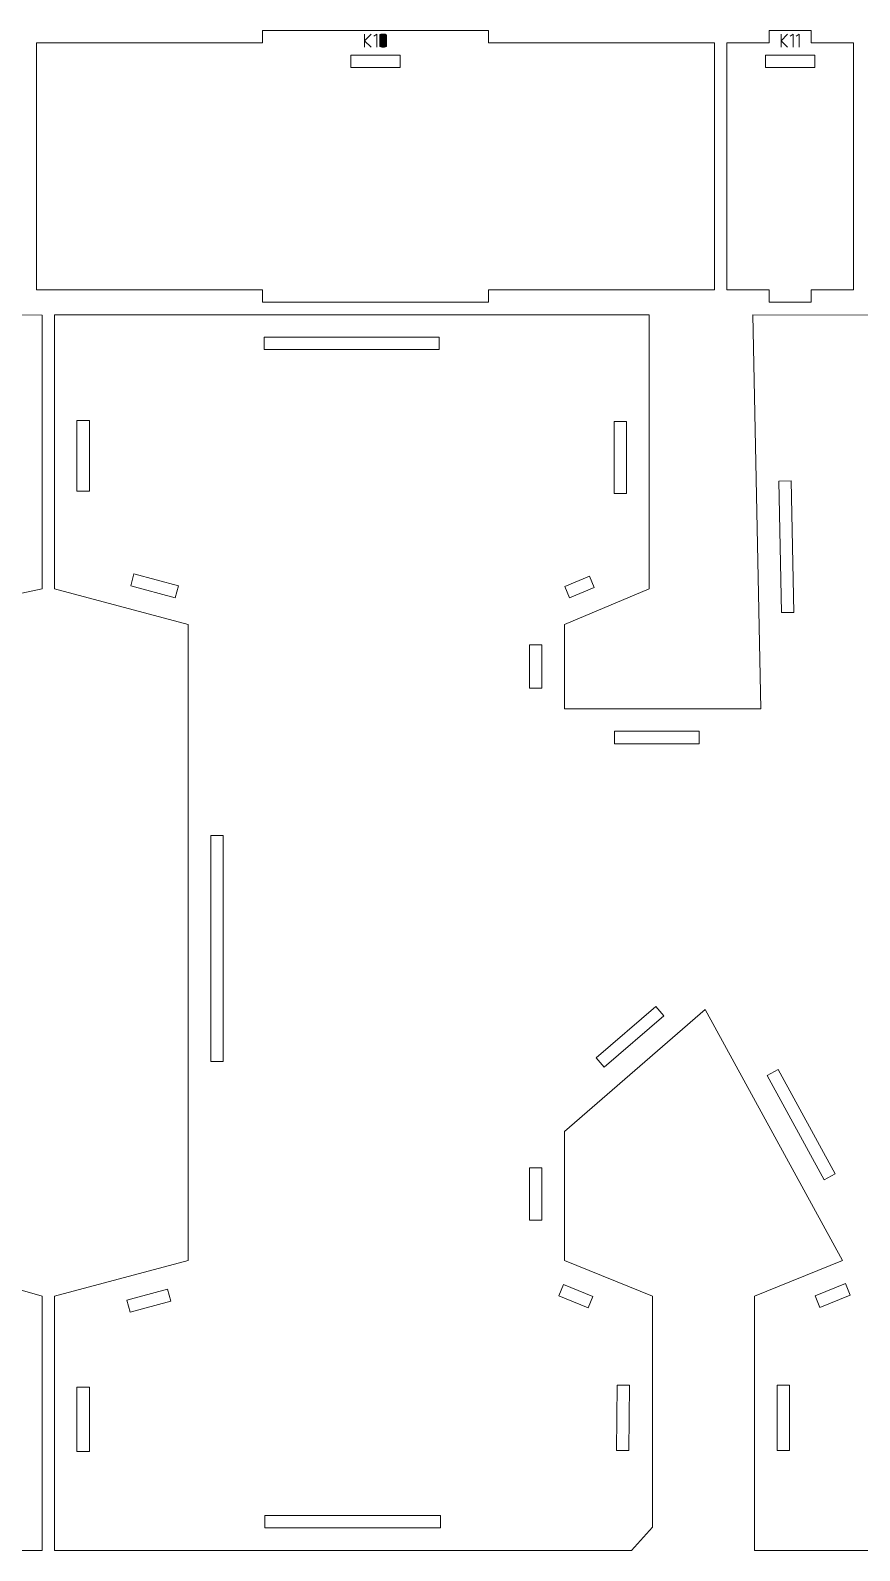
# Model space of a CAD drawing. Header units: centimetres. Extents: x -250 to 250, y -508 to 508.
# Drawn here: x -187.57 to -167.45, y -371.59 to -334.69 of the extents above; entities that cross this region are included whole.
import ezdxf

# ---------------------------------------------------------------- set-up
doc = ezdxf.new("R2010")
doc.units = ezdxf.units.CM
doc.header["$MEASUREMENT"] = 0
doc.layers.add('Capa 1', color=7, linetype='Continuous')

msp = doc.modelspace()

# ---------------------------------------------------------------- hatches: boundary and pattern name
at = {"layer": 'Capa 1', "true_color": 0x3e4095}
h = msp.add_hatch(color=175, dxfattribs=at)
edge = h.paths.add_edge_path()
edge.add_spline(control_points=[(-179.30011, -335.09462), (-179.30011, -335.09462), (-179.45879, -334.94282), (-179.45879, -334.94282), (-179.45879, -334.94282), (-179.45879, -335.09462), (-179.45879, -335.09462), (-179.45879, -335.09462), (-179.45879, -334.77818), (-179.45879, -334.77818), (-179.45879, -334.77818), (-179.45879, -334.94282), (-179.45879, -334.94282), (-179.45879, -334.94282), (-179.30011, -334.77818), (-179.30011, -334.77818), (-179.30011, -334.77818), (-179.45879, -334.94282), (-179.45879, -334.94282), (-179.45879, -334.94282), (-179.30011, -335.09462), (-179.30011, -335.09462)], knot_values=[0, 0, 0, 0, 0.14285714, 0.14285714, 0.14285714, 0.28571429, 0.28571429, 0.28571429, 0.42857143, 0.42857143, 0.42857143, 0.57142857, 0.57142857, 0.57142857, 0.71428571, 0.71428571, 0.71428571, 0.85714286, 0.85714286, 0.85714286, 1, 1, 1, 1], degree=3, periodic=1)
h = msp.add_hatch(color=175, dxfattribs=at)
edge = h.paths.add_edge_path()
edge.add_spline(control_points=[(-179.16253, -334.77772), (-179.16253, -334.77772), (-179.23866, -334.83046), (-179.23866, -334.83046), (-179.23866, -334.83046), (-179.16253, -334.77772), (-179.16253, -334.77772), (-179.16253, -334.77772), (-179.16253, -335.09462), (-179.16253, -335.09462), (-179.16253, -335.09462), (-179.16253, -334.77772), (-179.16253, -334.77772)], knot_values=[0, 0, 0, 0, 0.25, 0.25, 0.25, 0.5, 0.5, 0.5, 0.75, 0.75, 0.75, 1, 1, 1, 1], degree=3, periodic=1)
h = msp.add_hatch(color=175, dxfattribs=at)
edge = h.paths.add_edge_path()
edge.add_spline(control_points=[(-179.0919, -335.07077), (-179.0919, -335.08056), (-179.08403, -335.08698), (-179.06828, -335.09003), (-179.05254, -335.09309), (-179.03289, -335.09462), (-179.00935, -335.09462), (-178.98581, -335.09462), (-178.96616, -335.09309), (-178.95042, -335.09003), (-178.93467, -335.08698), (-178.9268, -335.08056), (-178.9268, -335.07077), (-178.9268, -335.07077), (-178.9268, -334.80249), (-178.9268, -334.80249), (-178.9268, -334.7927), (-178.93467, -334.7862), (-178.95042, -334.78299), (-178.96616, -334.77978), (-178.98581, -334.77818), (-179.00935, -334.77818), (-179.03289, -334.77818), (-179.05254, -334.77978), (-179.06828, -334.78299), (-179.08403, -334.7862), (-179.0919, -334.7927), (-179.0919, -334.80249), (-179.0919, -334.80249), (-179.0919, -335.07077), (-179.0919, -335.07077)], knot_values=[0, 0, 0, 0, 0.1, 0.1, 0.1, 0.2, 0.2, 0.2, 0.3, 0.3, 0.3, 0.4, 0.4, 0.4, 0.5, 0.5, 0.5, 0.6, 0.6, 0.6, 0.7, 0.7, 0.7, 0.8, 0.8, 0.8, 0.9, 0.9, 0.9, 1, 1, 1, 1], degree=3, periodic=1)
h = msp.add_hatch(color=175, dxfattribs=at)
edge = h.paths.add_edge_path()
edge.add_spline(control_points=[(-178.9268, -335.07077), (-178.9268, -335.08056), (-178.93467, -335.08698), (-178.95042, -335.09003), (-178.96616, -335.09309), (-178.98581, -335.09462), (-179.00935, -335.09462), (-179.03289, -335.09462), (-179.05254, -335.09309), (-179.06828, -335.09003), (-179.08403, -335.08698), (-179.0919, -335.08056), (-179.0919, -335.07077), (-179.0919, -335.07077), (-179.0919, -334.80249), (-179.0919, -334.80249), (-179.0919, -334.7927), (-179.08403, -334.7862), (-179.06828, -334.78299), (-179.05254, -334.77978), (-179.03289, -334.77818), (-179.00935, -334.77818), (-178.98581, -334.77818), (-178.96616, -334.77978), (-178.95042, -334.78299), (-178.93467, -334.7862), (-178.9268, -334.7927), (-178.9268, -334.80249), (-178.9268, -334.80249), (-178.9268, -335.07077), (-178.9268, -335.07077)], knot_values=[0, 0, 0, 0, 0.1, 0.1, 0.1, 0.2, 0.2, 0.2, 0.3, 0.3, 0.3, 0.4, 0.4, 0.4, 0.5, 0.5, 0.5, 0.6, 0.6, 0.6, 0.7, 0.7, 0.7, 0.8, 0.8, 0.8, 0.9, 0.9, 0.9, 1, 1, 1, 1], degree=3, periodic=1)
h = msp.add_hatch(color=175, dxfattribs=at)
edge = h.paths.add_edge_path()
edge.add_spline(control_points=[(-169.19787, -335.09462), (-169.19787, -335.09462), (-169.35655, -334.94282), (-169.35655, -334.94282), (-169.35655, -334.94282), (-169.35655, -335.09462), (-169.35655, -335.09462), (-169.35655, -335.09462), (-169.35655, -334.77818), (-169.35655, -334.77818), (-169.35655, -334.77818), (-169.35655, -334.94282), (-169.35655, -334.94282), (-169.35655, -334.94282), (-169.19787, -334.77818), (-169.19787, -334.77818), (-169.19787, -334.77818), (-169.35655, -334.94282), (-169.35655, -334.94282), (-169.35655, -334.94282), (-169.19787, -335.09462), (-169.19787, -335.09462)], knot_values=[0, 0, 0, 0, 0.14285714, 0.14285714, 0.14285714, 0.28571429, 0.28571429, 0.28571429, 0.42857143, 0.42857143, 0.42857143, 0.57142857, 0.57142857, 0.57142857, 0.71428571, 0.71428571, 0.71428571, 0.85714286, 0.85714286, 0.85714286, 1, 1, 1, 1], degree=3, periodic=1)
h = msp.add_hatch(color=175, dxfattribs=at)
edge = h.paths.add_edge_path()
edge.add_spline(control_points=[(-169.06029, -334.77772), (-169.06029, -334.77772), (-169.13642, -334.83046), (-169.13642, -334.83046), (-169.13642, -334.83046), (-169.06029, -334.77772), (-169.06029, -334.77772), (-169.06029, -334.77772), (-169.06029, -335.09462), (-169.06029, -335.09462), (-169.06029, -335.09462), (-169.06029, -334.77772), (-169.06029, -334.77772)], knot_values=[0, 0, 0, 0, 0.25, 0.25, 0.25, 0.5, 0.5, 0.5, 0.75, 0.75, 0.75, 1, 1, 1, 1], degree=3, periodic=1)
h = msp.add_hatch(color=175, dxfattribs=at)
edge = h.paths.add_edge_path()
edge.add_spline(control_points=[(-168.91353, -334.77772), (-168.91353, -334.77772), (-168.98966, -334.83046), (-168.98966, -334.83046), (-168.98966, -334.83046), (-168.91353, -334.77772), (-168.91353, -334.77772), (-168.91353, -334.77772), (-168.91353, -335.09462), (-168.91353, -335.09462), (-168.91353, -335.09462), (-168.91353, -334.77772), (-168.91353, -334.77772)], knot_values=[0, 0, 0, 0, 0.25, 0.25, 0.25, 0.5, 0.5, 0.5, 0.75, 0.75, 0.75, 1, 1, 1, 1], degree=3, periodic=1)

# ---------------------------------------------------------------- linework, layer by layer
at = {"layer": 'Capa 1', "color": 240, "lineweight": 9}
for points, knots in [([(-187.4163, -334.98822), (-187.4163, -334.98822), (-187.4163, -340.98822), (-187.4163, -340.98822), (-187.4163, -340.98822), (-181.93397, -340.98822), (-181.93397, -340.98822), (-181.93397, -340.98822), (-181.93397, -341.28822), (-181.93397, -341.28822), (-181.93397, -341.28822), (-176.45164, -341.28822), (-176.45164, -341.28822), (-176.45164, -341.28822), (-176.45164, -340.98822), (-176.45164, -340.98822), (-176.45164, -340.98822), (-170.9693, -340.98822), (-170.9693, -340.98822), (-170.9693, -340.98822), (-170.9693, -334.98822), (-170.9693, -334.98822), (-170.9693, -334.98822), (-176.45164, -334.98822), (-176.45164, -334.98822), (-176.45164, -334.98822), (-176.45164, -334.68822), (-176.45164, -334.68822), (-176.45164, -334.68822), (-181.93397, -334.68822), (-181.93397, -334.68822), (-181.93397, -334.68822), (-181.93397, -334.98822), (-181.93397, -334.98822), (-181.93397, -334.98822), (-187.4163, -334.98822), (-187.4163, -334.98822)], [0, 0, 0, 0, 0.08333333, 0.08333333, 0.08333333, 0.16666667, 0.16666667, 0.16666667, 0.25, 0.25, 0.25, 0.33333333, 0.33333333, 0.33333333, 0.41666667, 0.41666667, 0.41666667, 0.5, 0.5, 0.5, 0.58333333, 0.58333333, 0.58333333, 0.66666667, 0.66666667, 0.66666667, 0.75, 0.75, 0.75, 0.83333333, 0.83333333, 0.83333333, 0.91666667, 0.91666667, 0.91666667, 1, 1, 1, 1]), ([(-170.6693, -334.98822), (-170.6693, -334.98822), (-170.6693, -340.98822), (-170.6693, -340.98822), (-170.6693, -340.98822), (-169.64646, -340.98822), (-169.64646, -340.98822), (-169.64646, -340.98822), (-169.64646, -341.28822), (-169.64646, -341.28822), (-169.64646, -341.28822), (-168.62362, -341.28822), (-168.62362, -341.28822), (-168.62362, -341.28822), (-168.62362, -340.98822), (-168.62362, -340.98822), (-168.62362, -340.98822), (-167.60078, -340.98822), (-167.60078, -340.98822), (-167.60078, -340.98822), (-167.60078, -334.98822), (-167.60078, -334.98822), (-167.60078, -334.98822), (-168.62362, -334.98822), (-168.62362, -334.98822), (-168.62362, -334.98822), (-168.62362, -334.68822), (-168.62362, -334.68822), (-168.62362, -334.68822), (-169.64646, -334.68822), (-169.64646, -334.68822), (-169.64646, -334.68822), (-169.64646, -334.98822), (-169.64646, -334.98822), (-169.64646, -334.98822), (-170.6693, -334.98822), (-170.6693, -334.98822)], [0, 0, 0, 0, 0.08333333, 0.08333333, 0.08333333, 0.16666667, 0.16666667, 0.16666667, 0.25, 0.25, 0.25, 0.33333333, 0.33333333, 0.33333333, 0.41666667, 0.41666667, 0.41666667, 0.5, 0.5, 0.5, 0.58333333, 0.58333333, 0.58333333, 0.66666667, 0.66666667, 0.66666667, 0.75, 0.75, 0.75, 0.83333333, 0.83333333, 0.83333333, 0.91666667, 0.91666667, 0.91666667, 1, 1, 1, 1]), ([(-179.7928, -335.58835), (-179.7928, -335.58835), (-178.5928, -335.58835), (-178.5928, -335.58835), (-178.5928, -335.58835), (-178.5928, -335.28835), (-178.5928, -335.28835), (-178.5928, -335.28835), (-179.7928, -335.28835), (-179.7928, -335.28835), (-179.7928, -335.28835), (-179.7928, -335.58835), (-179.7928, -335.58835)], [0, 0, 0, 0, 0.25, 0.25, 0.25, 0.5, 0.5, 0.5, 0.75, 0.75, 0.75, 1, 1, 1, 1]), ([(-169.73504, -335.58835), (-169.73504, -335.58835), (-168.53504, -335.58835), (-168.53504, -335.58835), (-168.53504, -335.58835), (-168.53504, -335.28835), (-168.53504, -335.28835), (-168.53504, -335.28835), (-169.73504, -335.28835), (-169.73504, -335.28835), (-169.73504, -335.28835), (-169.73504, -335.58835), (-169.73504, -335.58835)], [0, 0, 0, 0, 0.25, 0.25, 0.25, 0.5, 0.5, 0.5, 0.75, 0.75, 0.75, 1, 1, 1, 1]), ([(-187.28525, -341.59769), (-187.28525, -341.59769), (-187.28525, -348.24038), (-187.28525, -348.24038), (-187.28525, -348.24038), (-191.44005, -349.12785), (-191.44005, -349.12785), (-191.44005, -349.12785), (-196.24829, -353.19687), (-196.24829, -353.19687), (-196.24829, -353.19687), (-190.3156, -364.54466), (-190.3156, -364.54466), (-190.3156, -364.54466), (-187.28525, -365.41422), (-187.28525, -365.41422), (-187.28525, -365.41422), (-187.28525, -371.5881), (-187.28525, -371.5881), (-187.28525, -371.5881), (-201.49805, -371.5881), (-201.49805, -371.5881), (-201.49805, -371.5881), (-201.49805, -365.41422), (-201.49805, -365.41422), (-201.49805, -365.41422), (-199.364, -364.54466), (-199.364, -364.54466), (-199.364, -364.54466), (-202.69314, -358.45773), (-202.69314, -358.45773), (-202.69314, -358.45773), (-206.10762, -361.41423), (-206.10762, -361.41423), (-206.10762, -361.41423), (-206.10762, -364.54466), (-206.10762, -364.54466), (-206.10762, -364.54466), (-203.97356, -365.41422), (-203.97356, -365.41422), (-203.97356, -365.41422), (-203.97356, -371.02289), (-203.97356, -371.02289), (-203.97356, -371.02289), (-204.48573, -371.5881), (-204.48573, -371.5881), (-204.48573, -371.5881), (-218.48514, -371.5881), (-218.48514, -371.5881), (-218.48514, -371.5881), (-218.48514, -365.41422), (-218.48514, -365.41422), (-218.48514, -365.41422), (-215.24138, -364.54466), (-215.24138, -364.54466), (-215.24138, -364.54466), (-215.24138, -349.10993), (-215.24138, -349.10993), (-215.24138, -349.10993), (-218.48514, -348.24038), (-218.48514, -348.24038), (-218.48514, -348.24038), (-218.48514, -341.58822), (-218.48514, -341.58822), (-218.48514, -341.58822), (-204.05893, -341.58822), (-204.05893, -341.58822), (-204.05893, -341.58822), (-204.05893, -348.24038), (-204.05893, -348.24038), (-204.05893, -348.24038), (-206.10762, -349.10993), (-206.10762, -349.10993), (-206.10762, -349.10993), (-206.10762, -351.1534), (-206.10762, -351.1534), (-206.10762, -351.1534), (-201.34614, -351.1534), (-201.34614, -351.1534), (-201.34614, -351.1534), (-201.54075, -341.58822), (-201.54075, -341.58822), (-201.54075, -341.58822), (-187.28525, -341.59769), (-187.28525, -341.59769)], [0, 0, 0, 0, 0.03571429, 0.03571429, 0.03571429, 0.07142857, 0.07142857, 0.07142857, 0.10714286, 0.10714286, 0.10714286, 0.14285714, 0.14285714, 0.14285714, 0.17857143, 0.17857143, 0.17857143, 0.21428571, 0.21428571, 0.21428571, 0.25, 0.25, 0.25, 0.28571429, 0.28571429, 0.28571429, 0.32142857, 0.32142857, 0.32142857, 0.35714286, 0.35714286, 0.35714286, 0.39285714, 0.39285714, 0.39285714, 0.42857143, 0.42857143, 0.42857143, 0.46428571, 0.46428571, 0.46428571, 0.5, 0.5, 0.5, 0.53571429, 0.53571429, 0.53571429, 0.57142857, 0.57142857, 0.57142857, 0.60714286, 0.60714286, 0.60714286, 0.64285714, 0.64285714, 0.64285714, 0.67857143, 0.67857143, 0.67857143, 0.71428571, 0.71428571, 0.71428571, 0.75, 0.75, 0.75, 0.78571429, 0.78571429, 0.78571429, 0.82142857, 0.82142857, 0.82142857, 0.85714286, 0.85714286, 0.85714286, 0.89285714, 0.89285714, 0.89285714, 0.92857143, 0.92857143, 0.92857143, 0.96428571, 0.96428571, 0.96428571, 1, 1, 1, 1]), ([(-155.78536, -341.59769), (-155.78536, -341.59769), (-155.78536, -348.24038), (-155.78536, -348.24038), (-155.78536, -348.24038), (-159.94016, -349.12785), (-159.94016, -349.12785), (-159.94016, -349.12785), (-164.7484, -353.19687), (-164.7484, -353.19687), (-164.7484, -353.19687), (-158.81571, -364.54466), (-158.81571, -364.54466), (-158.81571, -364.54466), (-155.78536, -365.41422), (-155.78536, -365.41422), (-155.78536, -365.41422), (-155.78536, -371.5881), (-155.78536, -371.5881), (-155.78536, -371.5881), (-169.99816, -371.5881), (-169.99816, -371.5881), (-169.99816, -371.5881), (-169.99816, -365.41422), (-169.99816, -365.41422), (-169.99816, -365.41422), (-167.86411, -364.54466), (-167.86411, -364.54466), (-167.86411, -364.54466), (-171.19325, -358.45773), (-171.19325, -358.45773), (-171.19325, -358.45773), (-174.60773, -361.41423), (-174.60773, -361.41423), (-174.60773, -361.41423), (-174.60773, -364.54466), (-174.60773, -364.54466), (-174.60773, -364.54466), (-172.47367, -365.41422), (-172.47367, -365.41422), (-172.47367, -365.41422), (-172.47367, -371.02289), (-172.47367, -371.02289), (-172.47367, -371.02289), (-172.98584, -371.5881), (-172.98584, -371.5881), (-172.98584, -371.5881), (-186.98525, -371.5881), (-186.98525, -371.5881), (-186.98525, -371.5881), (-186.98525, -365.41422), (-186.98525, -365.41422), (-186.98525, -365.41422), (-183.74149, -364.54466), (-183.74149, -364.54466), (-183.74149, -364.54466), (-183.74149, -349.10993), (-183.74149, -349.10993), (-183.74149, -349.10993), (-186.98525, -348.24038), (-186.98525, -348.24038), (-186.98525, -348.24038), (-186.98525, -341.58822), (-186.98525, -341.58822), (-186.98525, -341.58822), (-172.55904, -341.58822), (-172.55904, -341.58822), (-172.55904, -341.58822), (-172.55904, -348.24038), (-172.55904, -348.24038), (-172.55904, -348.24038), (-174.60773, -349.10993), (-174.60773, -349.10993), (-174.60773, -349.10993), (-174.60773, -351.1534), (-174.60773, -351.1534), (-174.60773, -351.1534), (-169.84625, -351.1534), (-169.84625, -351.1534), (-169.84625, -351.1534), (-170.04086, -341.58822), (-170.04086, -341.58822), (-170.04086, -341.58822), (-155.78536, -341.59769), (-155.78536, -341.59769)], [0, 0, 0, 0, 0.03571429, 0.03571429, 0.03571429, 0.07142857, 0.07142857, 0.07142857, 0.10714286, 0.10714286, 0.10714286, 0.14285714, 0.14285714, 0.14285714, 0.17857143, 0.17857143, 0.17857143, 0.21428571, 0.21428571, 0.21428571, 0.25, 0.25, 0.25, 0.28571429, 0.28571429, 0.28571429, 0.32142857, 0.32142857, 0.32142857, 0.35714286, 0.35714286, 0.35714286, 0.39285714, 0.39285714, 0.39285714, 0.42857143, 0.42857143, 0.42857143, 0.46428571, 0.46428571, 0.46428571, 0.5, 0.5, 0.5, 0.53571429, 0.53571429, 0.53571429, 0.57142857, 0.57142857, 0.57142857, 0.60714286, 0.60714286, 0.60714286, 0.64285714, 0.64285714, 0.64285714, 0.67857143, 0.67857143, 0.67857143, 0.71428571, 0.71428571, 0.71428571, 0.75, 0.75, 0.75, 0.78571429, 0.78571429, 0.78571429, 0.82142857, 0.82142857, 0.82142857, 0.85714286, 0.85714286, 0.85714286, 0.89285714, 0.89285714, 0.89285714, 0.92857143, 0.92857143, 0.92857143, 0.96428571, 0.96428571, 0.96428571, 1, 1, 1, 1]), ([(-181.89367, -342.43675), (-181.89367, -342.43675), (-177.65062, -342.43675), (-177.65062, -342.43675), (-177.65062, -342.43675), (-177.65062, -342.13675), (-177.65062, -342.13675), (-177.65062, -342.13675), (-181.89367, -342.13675), (-181.89367, -342.13675), (-181.89367, -342.13675), (-181.89367, -342.43675), (-181.89367, -342.43675)], [0, 0, 0, 0, 0.25, 0.25, 0.25, 0.5, 0.5, 0.5, 0.75, 0.75, 0.75, 1, 1, 1, 1]), ([(-186.13672, -345.87182), (-186.13672, -345.87182), (-186.13672, -344.15429), (-186.13672, -344.15429), (-186.13672, -344.15429), (-186.43672, -344.15429), (-186.43672, -344.15429), (-186.43672, -344.15429), (-186.43672, -345.87182), (-186.43672, -345.87182), (-186.43672, -345.87182), (-186.13672, -345.87182), (-186.13672, -345.87182)], [0, 0, 0, 0, 0.25, 0.25, 0.25, 0.5, 0.5, 0.5, 0.75, 0.75, 0.75, 1, 1, 1, 1]), ([(-173.40757, -344.18408), (-173.40757, -344.18408), (-173.40757, -345.9314), (-173.40757, -345.9314), (-173.40757, -345.9314), (-173.10757, -345.9314), (-173.10757, -345.9314), (-173.10757, -345.9314), (-173.10757, -344.18408), (-173.10757, -344.18408), (-173.10757, -344.18408), (-173.40757, -344.18408), (-173.40757, -344.18408)], [0, 0, 0, 0, 0.25, 0.25, 0.25, 0.5, 0.5, 0.5, 0.75, 0.75, 0.75, 1, 1, 1, 1]), ([(-169.04515, -348.81373), (-169.04515, -348.81373), (-169.11001, -345.62553), (-169.11001, -345.62553), (-169.11001, -345.62553), (-169.40995, -345.63163), (-169.40995, -345.63163), (-169.40995, -345.63163), (-169.34508, -348.81983), (-169.34508, -348.81983), (-169.34508, -348.81983), (-169.04515, -348.81373), (-169.04515, -348.81373)], [0, 0, 0, 0, 0.25, 0.25, 0.25, 0.5, 0.5, 0.5, 0.75, 0.75, 0.75, 1, 1, 1, 1]), ([(-183.97421, -348.16906), (-183.97421, -348.16906), (-185.05547, -347.87921), (-185.05547, -347.87921), (-185.05547, -347.87921), (-185.13314, -348.16898), (-185.13314, -348.16898), (-185.13314, -348.16898), (-184.05189, -348.45883), (-184.05189, -348.45883), (-184.05189, -348.45883), (-183.97421, -348.16906), (-183.97421, -348.16906)], [0, 0, 0, 0, 0.25, 0.25, 0.25, 0.5, 0.5, 0.5, 0.75, 0.75, 0.75, 1, 1, 1, 1]), ([(-174.00573, -347.93261), (-174.00573, -347.93261), (-174.60389, -348.1865), (-174.60389, -348.1865), (-174.60389, -348.1865), (-174.48668, -348.46265), (-174.48668, -348.46265), (-174.48668, -348.46265), (-173.88852, -348.20877), (-173.88852, -348.20877), (-173.88852, -348.20877), (-174.00573, -347.93261), (-174.00573, -347.93261)], [0, 0, 0, 0, 0.25, 0.25, 0.25, 0.5, 0.5, 0.5, 0.75, 0.75, 0.75, 1, 1, 1, 1]), ([(-175.45626, -349.5995), (-175.45626, -349.5995), (-175.45626, -350.65071), (-175.45626, -350.65071), (-175.45626, -350.65071), (-175.15626, -350.65071), (-175.15626, -350.65071), (-175.15626, -350.65071), (-175.15626, -349.5995), (-175.15626, -349.5995), (-175.15626, -349.5995), (-175.45626, -349.5995), (-175.45626, -349.5995)], [0, 0, 0, 0, 0.25, 0.25, 0.25, 0.5, 0.5, 0.5, 0.75, 0.75, 0.75, 1, 1, 1, 1]), ([(-173.39758, -352.00193), (-173.39758, -352.00193), (-171.3389, -352.00193), (-171.3389, -352.00193), (-171.3389, -352.00193), (-171.3389, -351.70193), (-171.3389, -351.70193), (-171.3389, -351.70193), (-173.39758, -351.70193), (-173.39758, -351.70193), (-173.39758, -351.70193), (-173.39758, -352.00193), (-173.39758, -352.00193)], [0, 0, 0, 0, 0.25, 0.25, 0.25, 0.5, 0.5, 0.5, 0.75, 0.75, 0.75, 1, 1, 1, 1]), ([(-182.89296, -359.71335), (-182.89296, -359.71335), (-182.89296, -354.23101), (-182.89296, -354.23101), (-182.89296, -354.23101), (-183.19296, -354.23101), (-183.19296, -354.23101), (-183.19296, -354.23101), (-183.19296, -359.71335), (-183.19296, -359.71335), (-183.19296, -359.71335), (-182.89296, -359.71335), (-182.89296, -359.71335)], [0, 0, 0, 0, 0.25, 0.25, 0.25, 0.5, 0.5, 0.5, 0.75, 0.75, 0.75, 1, 1, 1, 1]), ([(-172.39728, -358.37785), (-172.39728, -358.37785), (-173.84104, -359.62796), (-173.84104, -359.62796), (-173.84104, -359.62796), (-173.64467, -359.85476), (-173.64467, -359.85476), (-173.64467, -359.85476), (-172.20091, -358.60465), (-172.20091, -358.60465), (-172.20091, -358.60465), (-172.39728, -358.37785), (-172.39728, -358.37785)], [0, 0, 0, 0, 0.25, 0.25, 0.25, 0.5, 0.5, 0.5, 0.75, 0.75, 0.75, 1, 1, 1, 1]), ([(-168.04655, -362.44278), (-168.04655, -362.44278), (-169.42968, -359.91389), (-169.42968, -359.91389), (-169.42968, -359.91389), (-169.69289, -360.05784), (-169.69289, -360.05784), (-169.69289, -360.05784), (-168.30975, -362.58674), (-168.30975, -362.58674), (-168.30975, -362.58674), (-168.04655, -362.44278), (-168.04655, -362.44278)], [0, 0, 0, 0, 0.25, 0.25, 0.25, 0.5, 0.5, 0.5, 0.75, 0.75, 0.75, 1, 1, 1, 1]), ([(-175.45626, -362.29681), (-175.45626, -362.29681), (-175.45626, -363.56708), (-175.45626, -363.56708), (-175.45626, -363.56708), (-175.15626, -363.56708), (-175.15626, -363.56708), (-175.15626, -363.56708), (-175.15626, -362.29681), (-175.15626, -362.29681), (-175.15626, -362.29681), (-175.45626, -362.29681), (-175.45626, -362.29681)], [0, 0, 0, 0, 0.25, 0.25, 0.25, 0.5, 0.5, 0.5, 0.75, 0.75, 0.75, 1, 1, 1, 1]), ([(-185.14876, -365.8004), (-185.14876, -365.8004), (-184.1608, -365.53555), (-184.1608, -365.53555), (-184.1608, -365.53555), (-184.23848, -365.24578), (-184.23848, -365.24578), (-184.23848, -365.24578), (-185.22644, -365.51063), (-185.22644, -365.51063), (-185.22644, -365.51063), (-185.14876, -365.8004), (-185.14876, -365.8004)], [0, 0, 0, 0, 0.25, 0.25, 0.25, 0.5, 0.5, 0.5, 0.75, 0.75, 0.75, 1, 1, 1, 1]), ([(-174.74491, -365.40503), (-174.74491, -365.40503), (-174.03355, -365.69489), (-174.03355, -365.69489), (-174.03355, -365.69489), (-173.92035, -365.41706), (-173.92035, -365.41706), (-173.92035, -365.41706), (-174.6317, -365.12721), (-174.6317, -365.12721), (-174.6317, -365.12721), (-174.74491, -365.40503), (-174.74491, -365.40503)], [0, 0, 0, 0, 0.25, 0.25, 0.25, 0.5, 0.5, 0.5, 0.75, 0.75, 0.75, 1, 1, 1, 1]), ([(-168.4129, -365.68454), (-168.4129, -365.68454), (-167.67617, -365.38435), (-167.67617, -365.38435), (-167.67617, -365.38435), (-167.78938, -365.10653), (-167.78938, -365.10653), (-167.78938, -365.10653), (-168.5261, -365.40672), (-168.5261, -365.40672), (-168.5261, -365.40672), (-168.4129, -365.68454), (-168.4129, -365.68454)], [0, 0, 0, 0, 0.25, 0.25, 0.25, 0.5, 0.5, 0.5, 0.75, 0.75, 0.75, 1, 1, 1, 1]), ([(-186.13672, -369.18146), (-186.13672, -369.18146), (-186.13672, -367.62335), (-186.13672, -367.62335), (-186.13672, -367.62335), (-186.43672, -367.62335), (-186.43672, -367.62335), (-186.43672, -367.62335), (-186.43672, -369.18146), (-186.43672, -369.18146), (-186.43672, -369.18146), (-186.13672, -369.18146), (-186.13672, -369.18146)], [0, 0, 0, 0, 0.25, 0.25, 0.25, 0.5, 0.5, 0.5, 0.75, 0.75, 0.75, 1, 1, 1, 1]), ([(-173.33547, -367.56968), (-173.33547, -367.56968), (-173.34875, -369.15463), (-173.34875, -369.15463), (-173.34875, -369.15463), (-173.04876, -369.15714), (-173.04876, -369.15714), (-173.04876, -369.15714), (-173.03548, -367.5722), (-173.03548, -367.5722), (-173.03548, -367.5722), (-173.33547, -367.56968), (-173.33547, -367.56968)], [0, 0, 0, 0, 0.25, 0.25, 0.25, 0.5, 0.5, 0.5, 0.75, 0.75, 0.75, 1, 1, 1, 1]), ([(-169.14963, -369.15463), (-169.14963, -369.15463), (-169.14963, -367.56968), (-169.14963, -367.56968), (-169.14963, -367.56968), (-169.44963, -367.56968), (-169.44963, -367.56968), (-169.44963, -367.56968), (-169.44963, -369.15463), (-169.44963, -369.15463), (-169.44963, -369.15463), (-169.14963, -369.15463), (-169.14963, -369.15463)], [0, 0, 0, 0, 0.25, 0.25, 0.25, 0.5, 0.5, 0.5, 0.75, 0.75, 0.75, 1, 1, 1, 1]), ([(-177.62025, -370.73957), (-177.62025, -370.73957), (-181.87849, -370.73957), (-181.87849, -370.73957), (-181.87849, -370.73957), (-181.87849, -371.03957), (-181.87849, -371.03957), (-181.87849, -371.03957), (-177.62025, -371.03957), (-177.62025, -371.03957), (-177.62025, -371.03957), (-177.62025, -370.73957), (-177.62025, -370.73957)], [0, 0, 0, 0, 0.25, 0.25, 0.25, 0.5, 0.5, 0.5, 0.75, 0.75, 0.75, 1, 1, 1, 1])]:
    msp.add_open_spline(points, degree=3, knots=knots, dxfattribs=at)
at = {"layer": 'Capa 1', "color": 114, "lineweight": 9}
for points, knots in [([(-179.30011, -335.09462), (-179.30011, -335.09462), (-179.45879, -334.94282), (-179.45879, -334.94282), (-179.45879, -334.94282), (-179.45879, -335.09462), (-179.45879, -335.09462), (-179.45879, -335.09462), (-179.45879, -334.77818), (-179.45879, -334.77818), (-179.45879, -334.77818), (-179.45879, -334.94282), (-179.45879, -334.94282), (-179.45879, -334.94282), (-179.30011, -334.77818), (-179.30011, -334.77818), (-179.30011, -334.77818), (-179.45879, -334.94282), (-179.45879, -334.94282), (-179.45879, -334.94282), (-179.30011, -335.09462), (-179.30011, -335.09462)], [0, 0, 0, 0, 0.14285714, 0.14285714, 0.14285714, 0.28571429, 0.28571429, 0.28571429, 0.42857143, 0.42857143, 0.42857143, 0.57142857, 0.57142857, 0.57142857, 0.71428571, 0.71428571, 0.71428571, 0.85714286, 0.85714286, 0.85714286, 1, 1, 1, 1]), ([(-179.16253, -334.77772), (-179.16253, -334.77772), (-179.23866, -334.83046), (-179.23866, -334.83046), (-179.23866, -334.83046), (-179.16253, -334.77772), (-179.16253, -334.77772), (-179.16253, -334.77772), (-179.16253, -335.09462), (-179.16253, -335.09462), (-179.16253, -335.09462), (-179.16253, -334.77772), (-179.16253, -334.77772)], [0, 0, 0, 0, 0.25, 0.25, 0.25, 0.5, 0.5, 0.5, 0.75, 0.75, 0.75, 1, 1, 1, 1]), ([(-179.0919, -335.07077), (-179.0919, -335.08056), (-179.08403, -335.08698), (-179.06828, -335.09003), (-179.05254, -335.09309), (-179.03289, -335.09462), (-179.00935, -335.09462), (-178.98581, -335.09462), (-178.96616, -335.09309), (-178.95042, -335.09003), (-178.93467, -335.08698), (-178.9268, -335.08056), (-178.9268, -335.07077), (-178.9268, -335.07077), (-178.9268, -334.80249), (-178.9268, -334.80249), (-178.9268, -334.7927), (-178.93467, -334.7862), (-178.95042, -334.78299), (-178.96616, -334.77978), (-178.98581, -334.77818), (-179.00935, -334.77818), (-179.03289, -334.77818), (-179.05254, -334.77978), (-179.06828, -334.78299), (-179.08403, -334.7862), (-179.0919, -334.7927), (-179.0919, -334.80249), (-179.0919, -334.80249), (-179.0919, -335.07077), (-179.0919, -335.07077)], [0, 0, 0, 0, 0.1, 0.1, 0.1, 0.2, 0.2, 0.2, 0.3, 0.3, 0.3, 0.4, 0.4, 0.4, 0.5, 0.5, 0.5, 0.6, 0.6, 0.6, 0.7, 0.7, 0.7, 0.8, 0.8, 0.8, 0.9, 0.9, 0.9, 1, 1, 1, 1]), ([(-178.9268, -335.07077), (-178.9268, -335.08056), (-178.93467, -335.08698), (-178.95042, -335.09003), (-178.96616, -335.09309), (-178.98581, -335.09462), (-179.00935, -335.09462), (-179.03289, -335.09462), (-179.05254, -335.09309), (-179.06828, -335.09003), (-179.08403, -335.08698), (-179.0919, -335.08056), (-179.0919, -335.07077), (-179.0919, -335.07077), (-179.0919, -334.80249), (-179.0919, -334.80249), (-179.0919, -334.7927), (-179.08403, -334.7862), (-179.06828, -334.78299), (-179.05254, -334.77978), (-179.03289, -334.77818), (-179.00935, -334.77818), (-178.98581, -334.77818), (-178.96616, -334.77978), (-178.95042, -334.78299), (-178.93467, -334.7862), (-178.9268, -334.7927), (-178.9268, -334.80249), (-178.9268, -334.80249), (-178.9268, -335.07077), (-178.9268, -335.07077)], [0, 0, 0, 0, 0.1, 0.1, 0.1, 0.2, 0.2, 0.2, 0.3, 0.3, 0.3, 0.4, 0.4, 0.4, 0.5, 0.5, 0.5, 0.6, 0.6, 0.6, 0.7, 0.7, 0.7, 0.8, 0.8, 0.8, 0.9, 0.9, 0.9, 1, 1, 1, 1]), ([(-169.19787, -335.09462), (-169.19787, -335.09462), (-169.35655, -334.94282), (-169.35655, -334.94282), (-169.35655, -334.94282), (-169.35655, -335.09462), (-169.35655, -335.09462), (-169.35655, -335.09462), (-169.35655, -334.77818), (-169.35655, -334.77818), (-169.35655, -334.77818), (-169.35655, -334.94282), (-169.35655, -334.94282), (-169.35655, -334.94282), (-169.19787, -334.77818), (-169.19787, -334.77818), (-169.19787, -334.77818), (-169.35655, -334.94282), (-169.35655, -334.94282), (-169.35655, -334.94282), (-169.19787, -335.09462), (-169.19787, -335.09462)], [0, 0, 0, 0, 0.14285714, 0.14285714, 0.14285714, 0.28571429, 0.28571429, 0.28571429, 0.42857143, 0.42857143, 0.42857143, 0.57142857, 0.57142857, 0.57142857, 0.71428571, 0.71428571, 0.71428571, 0.85714286, 0.85714286, 0.85714286, 1, 1, 1, 1]), ([(-169.06029, -334.77772), (-169.06029, -334.77772), (-169.13642, -334.83046), (-169.13642, -334.83046), (-169.13642, -334.83046), (-169.06029, -334.77772), (-169.06029, -334.77772), (-169.06029, -334.77772), (-169.06029, -335.09462), (-169.06029, -335.09462), (-169.06029, -335.09462), (-169.06029, -334.77772), (-169.06029, -334.77772)], [0, 0, 0, 0, 0.25, 0.25, 0.25, 0.5, 0.5, 0.5, 0.75, 0.75, 0.75, 1, 1, 1, 1]), ([(-168.91353, -334.77772), (-168.91353, -334.77772), (-168.98966, -334.83046), (-168.98966, -334.83046), (-168.98966, -334.83046), (-168.91353, -334.77772), (-168.91353, -334.77772), (-168.91353, -334.77772), (-168.91353, -335.09462), (-168.91353, -335.09462), (-168.91353, -335.09462), (-168.91353, -334.77772), (-168.91353, -334.77772)], [0, 0, 0, 0, 0.25, 0.25, 0.25, 0.5, 0.5, 0.5, 0.75, 0.75, 0.75, 1, 1, 1, 1])]:
    msp.add_open_spline(points, degree=3, knots=knots, dxfattribs=at)

doc.saveas('drawing.dxf')
